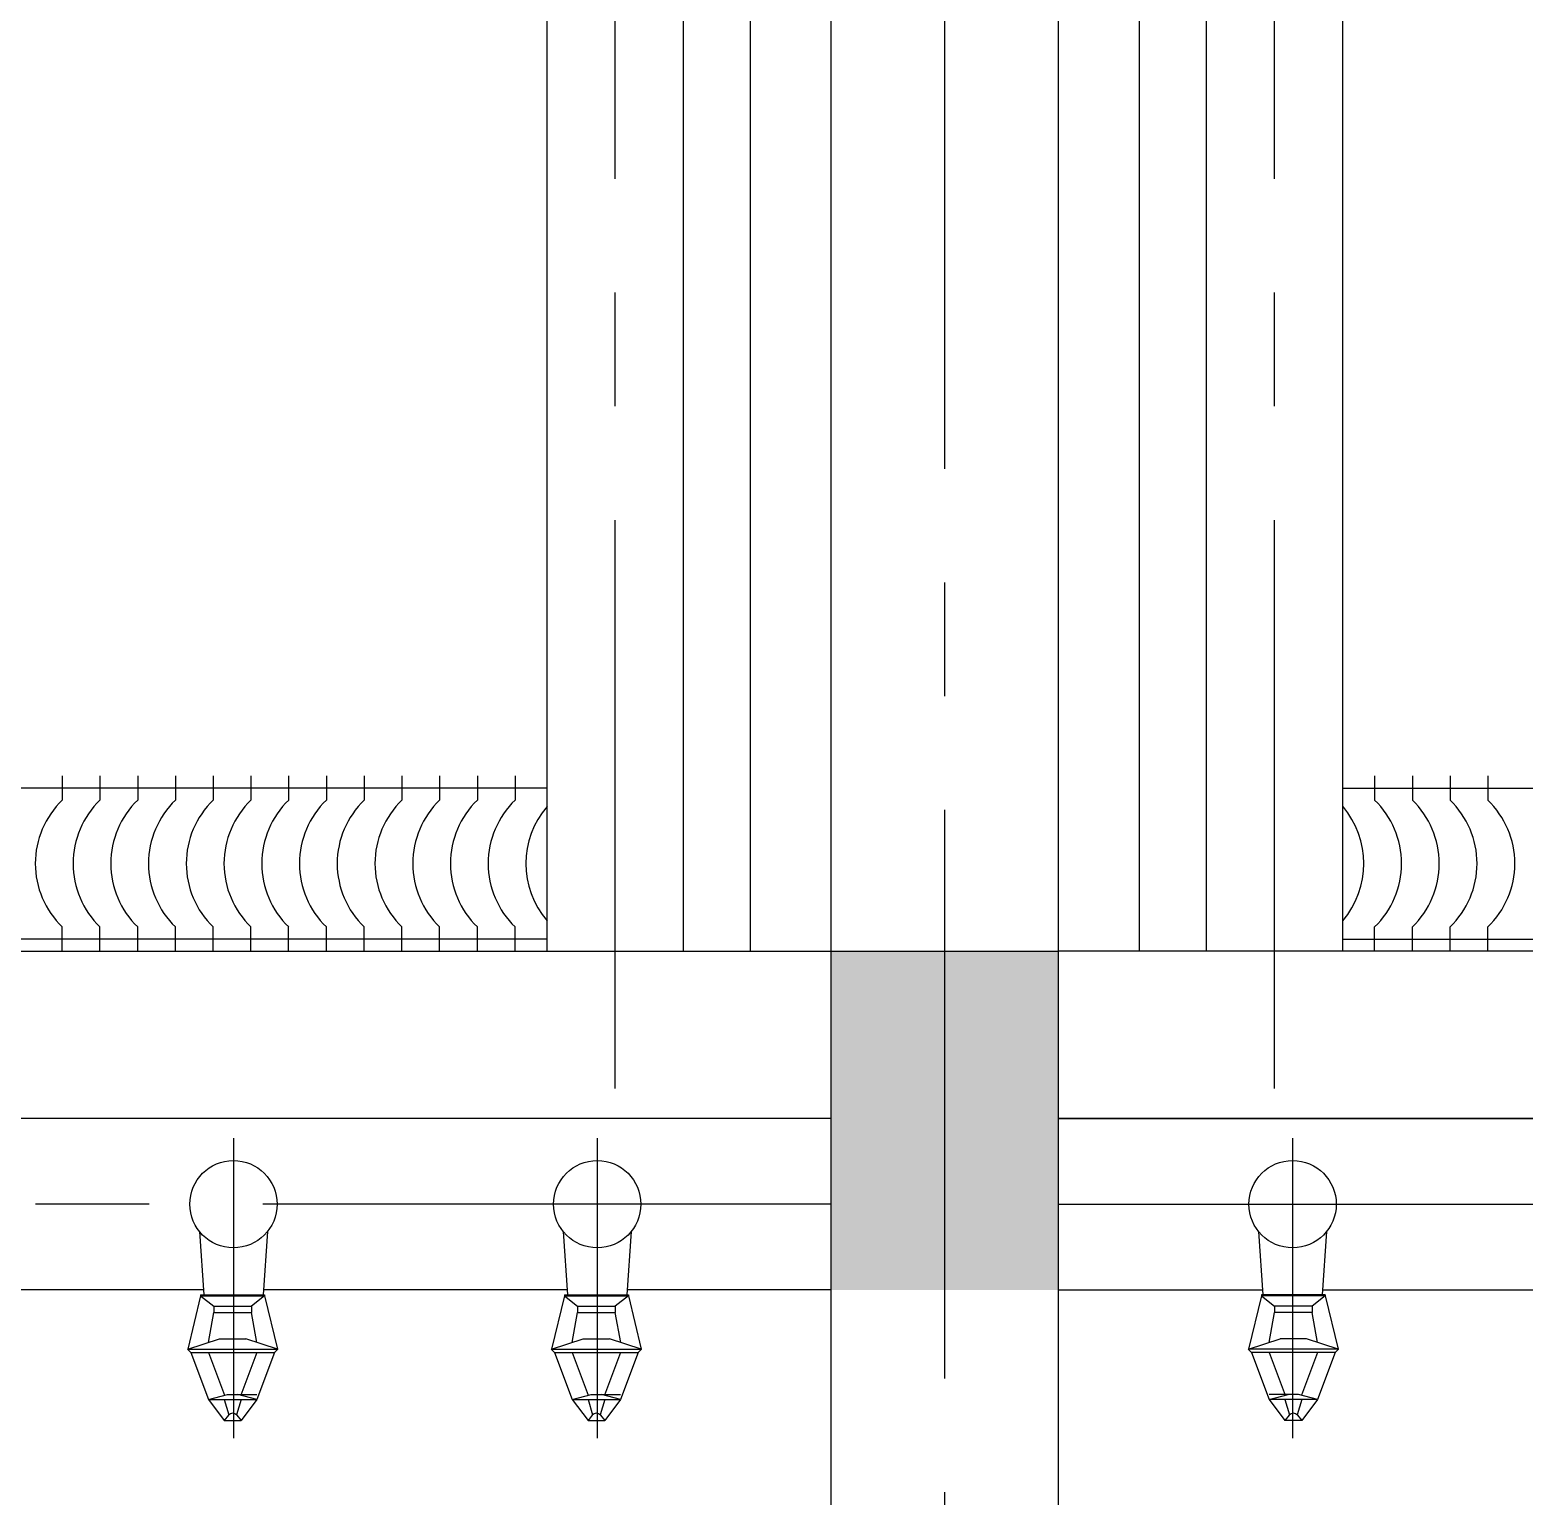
# Model space of a CAD drawing. Extents: x 1427168 to 1936200, y 1176778 to 1377202.
# Drawn here: x 1637118 to 1640404, y 1356997 to 1360221 of the extents above; entities that cross this region are included whole.
import ezdxf
from ezdxf.lldxf.tags import DXFTag

# ---------------------------------------------------------------- set-up
doc = ezdxf.new("R2010")
doc.units = 0
doc.header["$LTSCALE"] = 1000
doc.header["$MEASUREMENT"] = 0
doc.linetypes.add('CENTER', pattern=[2, 1.25, -0.25, 0.25, -0.25])
doc.linetypes.add('DOTE', pattern=[2.42, 2, -0.2, 0.02, -0.2])
doc.layers.get('0').update_dxf_attribs({"linetype": 'CONTINUOUS'})
for name, color, linetype in [('01粗实线层', 7, 'CONTINUOUS'), ('5剖面线层', 2, 'CONTINUOUS'), ('DOTE', 1, 'DOTE'), ('中心线', 1, 'ACAD_ISO04W100')]:
    doc.layers.add(name, color=color, linetype=linetype)
tags = doc.linetypes.add('ACAD_ISO04W100', pattern=[30, 24, -3, 0, -3]).pattern_tags.tags
tags[10:11] = [DXFTag(74, 4), DXFTag(75, 0), DXFTag(340, '0'), DXFTag(46, 1.0), DXFTag(50, 0.0), DXFTag(44, 0.0), DXFTag(45, 0.0)]
tags[8:9] = [DXFTag(74, 4), DXFTag(75, 0), DXFTag(340, '0'), DXFTag(46, 1.0), DXFTag(50, 0.0), DXFTag(44, 0.0), DXFTag(45, 0.0)]
tags[6:7] = [DXFTag(74, 4), DXFTag(75, 0), DXFTag(340, '0'), DXFTag(46, 1.0), DXFTag(50, 0.0), DXFTag(44, 0.0), DXFTag(45, 0.0)]
tags[4:5] = [DXFTag(74, 4), DXFTag(75, 0), DXFTag(340, '0'), DXFTag(46, 1.0), DXFTag(50, 0.0), DXFTag(44, 0.0), DXFTag(45, 0.0)]

msp = doc.modelspace()

# ---------------------------------------------------------------- hatches: boundary and pattern name
at = {"layer": '5剖面线层'}
h = msp.add_hatch(color=7, dxfattribs=at)
h.paths.add_polyline_path([(1639003, 1358195), (1638880.3, 1358195), (1638880.3, 1357450.2), (1639003, 1357450.2)])
h.paths.add_polyline_path([(1639130.3, 1358195), (1639003, 1358195), (1639003, 1357450.2), (1639130.3, 1357450.2)])
h.paths.add_polyline_path([(1639380.3, 1358195), (1639130.3, 1358195), (1639130.3, 1357450.2), (1639380.3, 1357450.2)])

# ---------------------------------------------------------------- linework, layer by layer
at = {"color": 4}
msp.add_line((1639967, 1357439.4), (1639967, 1357437.1), dxfattribs=at)
at = {"layer": '01粗实线层', "color": 0}
for p, q in [((1638255.3, 1359444.7), (1638255.3, 1361355.7)), ((1638555.3, 1359444.8), (1638555.3, 1361355.7)), ((1638702.7, 1358195), (1638702.7, 1361355.7)), ((1638880.3, 1345255.7), (1638880.3, 1361355.7)), ((1639380.3, 1345255.7), (1639380.3, 1361355.7)), ((1639558, 1358195), (1639558, 1361355.7)), ((1639705.3, 1361355.7), (1639705.3, 1358195)), ((1640005.3, 1358195), (1640005.3, 1361355.7)), ((1638255.3, 1358195), (1638255.3, 1359444.7)), ((1638555.3, 1358195), (1638555.3, 1359444.8)), ((1637189.1, 1358580.5), (1637189.1, 1358527.2)), ((1637272.1, 1358580.5), (1637272.1, 1358527.2)), ((1637355.1, 1358580.5), (1637355.1, 1358527.2)), ((1637438.1, 1358580.5), (1637438.1, 1358527.2)), ((1637521.1, 1358580.5), (1637521.1, 1358527.2)), ((1637604.1, 1358580.5), (1637604.1, 1358527.2)), ((1637687.1, 1358580.5), (1637687.1, 1358527.2)), ((1637770.1, 1358580.5), (1637770.1, 1358527.2)), ((1637853.1, 1358580.5), (1637853.1, 1358527.2)), ((1637936.1, 1358580.5), (1637936.1, 1358527.2)), ((1638019.1, 1358580.5), (1638019.1, 1358527.2)), ((1638102.1, 1358580.5), (1638102.1, 1358527.2)), ((1638185.1, 1358580.5), (1638185.1, 1358527.2)), ((1640075.5, 1358580.5), (1640075.5, 1358527.2)), ((1640158.5, 1358580.5), (1640158.5, 1358527.2)), ((1640241.5, 1358580.5), (1640241.5, 1358527.2)), ((1640324.5, 1358580.5), (1640324.5, 1358527.2)), ((1638255.3, 1358553.9), (1630380.3, 1358553.9)), ((1640005.3, 1358553.9), (1647880.3, 1358553.9)), ((1638255.3, 1358221.7), (1630380.3, 1358221.7)), ((1637189.1, 1358195), (1637189.1, 1358248.3)), ((1637272.1, 1358195), (1637272.1, 1358248.3)), ((1637355.1, 1358195), (1637355.1, 1358248.3)), ((1637438.1, 1358195), (1637438.1, 1358248.3)), ((1637521.1, 1358195), (1637521.1, 1358248.3)), ((1637604.1, 1358195), (1637604.1, 1358248.3)), ((1637687.1, 1358195), (1637687.1, 1358248.3)), ((1637770.1, 1358195), (1637770.1, 1358248.3)), ((1637853.1, 1358195), (1637853.1, 1358248.3)), ((1637936.1, 1358195), (1637936.1, 1358248.3)), ((1638019.1, 1358195), (1638019.1, 1358248.3)), ((1638102.1, 1358195), (1638102.1, 1358248.3)), ((1638185.1, 1358195), (1638185.1, 1358248.3)), ((1640005.3, 1358221.7), (1647880.3, 1358221.7)), ((1640075.5, 1358195), (1640075.5, 1358248.3)), ((1640158.5, 1358195), (1640158.5, 1358248.3)), ((1640241.5, 1358195), (1640241.5, 1358248.3)), ((1640324.5, 1358195), (1640324.5, 1358248.3)), ((1630380.3, 1358195), (1638880.3, 1358195)), ((1638880.3, 1358195), (1639380.3, 1358195)), ((1647880.3, 1358195), (1639380.3, 1358195)), ((1638880.3, 1357827.2), (1630380.3, 1357827.2)), ((1647880.3, 1357827.2), (1639380.3, 1357827.2)), ((1639380.3, 1357827.2), (1642460.3, 1357827.2)), ((1637490.9, 1357578.5), (1637500.6, 1357439.4)), ((1637640.5, 1357578.5), (1637630.8, 1357439.4)), ((1638290.9, 1357578.5), (1638300.6, 1357439.4)), ((1638440.5, 1357578.5), (1638430.8, 1357439.4)), ((1639820.2, 1357578.5), (1639829.8, 1357439.4)), ((1639969.7, 1357578.5), (1639960.1, 1357439.4)), ((1637499.8, 1357450.2), (1636831.6, 1357450.2)), ((1637493.6, 1357437.1), (1637465.5, 1357319.6)), ((1637493.6, 1357439.4), (1637493.6, 1357437.1)), ((1637493.6, 1357439.4), (1637634.2, 1357439.4)), ((1637493.6, 1357437.1), (1637522.5, 1357414.1)), ((1637493.6, 1357437.1), (1637634.2, 1357437.1)), ((1637634.2, 1357437.1), (1637605.4, 1357414.1)), ((1638299.8, 1357450.2), (1637631.6, 1357450.2)), ((1637634.2, 1357439.4), (1637634.2, 1357437.1)), ((1637634.2, 1357437.1), (1637662.4, 1357319.6)), ((1638293.6, 1357437.1), (1638265.5, 1357319.6)), ((1638293.6, 1357439.4), (1638293.6, 1357437.1)), ((1638293.6, 1357439.4), (1638434.2, 1357439.4)), ((1638293.6, 1357437.1), (1638322.5, 1357414.1)), ((1638293.6, 1357437.1), (1638434.2, 1357437.1)), ((1638434.2, 1357437.1), (1638405.4, 1357414.1)), ((1638880.3, 1357450.2), (1638431.6, 1357450.2)), ((1638434.2, 1357439.4), (1638434.2, 1357437.1)), ((1638434.2, 1357437.1), (1638462.4, 1357319.6)), ((1639380.3, 1357450.2), (1639829.1, 1357450.2)), ((1639826.4, 1357437.1), (1639798.2, 1357319.6)), ((1639826.4, 1357439.4), (1639826.4, 1357437.1)), ((1639967, 1357439.4), (1639826.4, 1357439.4)), ((1639826.4, 1357437.1), (1639855.2, 1357414.1)), ((1639967, 1357437.1), (1639826.4, 1357437.1)), ((1639967, 1357437.1), (1639938.2, 1357414.1)), ((1639960.8, 1357450.2), (1640629.1, 1357450.2)), ((1639967, 1357437.1), (1639995.2, 1357319.6)), ((1637510.5, 1357334.5), (1637522.5, 1357400.3)), ((1637522.5, 1357414.1), (1637522.5, 1357400.3)), ((1637522.5, 1357414.1), (1637605.4, 1357414.1)), ((1637522.5, 1357400.3), (1637605.4, 1357400.3)), ((1637605.4, 1357414.1), (1637605.4, 1357400.3)), ((1637617.3, 1357334.5), (1637605.4, 1357400.3)), ((1638310.5, 1357334.5), (1638322.5, 1357400.3)), ((1638322.5, 1357414.1), (1638322.5, 1357400.3)), ((1638322.5, 1357414.1), (1638405.4, 1357414.1)), ((1638322.5, 1357400.3), (1638405.4, 1357400.3)), ((1638405.4, 1357414.1), (1638405.4, 1357400.3)), ((1638417.3, 1357334.5), (1638405.4, 1357400.3)), ((1639843.3, 1357334.5), (1639855.2, 1357400.3)), ((1639855.2, 1357414.1), (1639855.2, 1357400.3)), ((1639938.2, 1357414.1), (1639855.2, 1357414.1)), ((1639938.2, 1357400.3), (1639855.2, 1357400.3)), ((1639938.2, 1357414.1), (1639938.2, 1357400.3)), ((1639950.1, 1357334.5), (1639938.2, 1357400.3)), ((1637465.5, 1357319.6), (1637535.1, 1357342.6)), ((1637535.1, 1357342.6), (1637592.7, 1357342.6)), ((1637662.4, 1357319.6), (1637592.7, 1357342.6)), ((1638265.5, 1357319.6), (1638335.1, 1357342.6)), ((1638335.1, 1357342.6), (1638392.7, 1357342.6)), ((1638462.4, 1357319.6), (1638392.7, 1357342.6)), ((1639798.2, 1357319.6), (1639867.9, 1357342.6)), ((1639925.5, 1357342.6), (1639867.9, 1357342.6)), ((1639995.2, 1357319.6), (1639925.5, 1357342.6)), ((1637464.8, 1357319.6), (1637663, 1357319.6)), ((1637464.8, 1357319.6), (1637471.8, 1357312.7)), ((1637471.8, 1357312.7), (1637510.9, 1357209)), ((1637471.8, 1357312.7), (1637656.1, 1357312.7)), ((1637510.9, 1357312.7), (1637546, 1357218.7)), ((1637616.9, 1357312.7), (1637581.9, 1357218.7)), ((1637656.1, 1357312.7), (1637616.9, 1357209)), ((1637663, 1357319.6), (1637656.1, 1357312.7)), ((1638264.8, 1357319.6), (1638463, 1357319.6)), ((1638264.8, 1357319.6), (1638271.8, 1357312.7)), ((1638271.8, 1357312.7), (1638310.9, 1357209)), ((1638271.8, 1357312.7), (1638456.1, 1357312.7)), ((1638310.9, 1357312.7), (1638346, 1357218.7)), ((1638416.9, 1357312.7), (1638381.9, 1357218.7)), ((1638456.1, 1357312.7), (1638416.9, 1357209)), ((1638463, 1357319.6), (1638456.1, 1357312.7)), ((1639995.8, 1357319.6), (1639797.6, 1357319.6)), ((1639797.6, 1357319.6), (1639804.5, 1357312.7)), ((1639804.5, 1357312.7), (1639843.7, 1357209)), ((1639988.9, 1357312.7), (1639804.5, 1357312.7)), ((1639843.7, 1357312.7), (1639878.8, 1357218.7)), ((1639949.7, 1357312.7), (1639914.7, 1357218.7)), ((1639988.9, 1357312.7), (1639949.7, 1357209)), ((1639995.8, 1357319.6), (1639988.9, 1357312.7)), ((1637510.9, 1357209), (1637552.4, 1357220.5)), ((1637510.9, 1357209), (1637545.5, 1357162.9)), ((1637510.9, 1357209), (1637616.9, 1357209)), ((1637545.5, 1357209), (1637555.6, 1357175.4)), ((1637552.4, 1357220.5), (1637616.9, 1357220.5)), ((1637582.4, 1357209), (1637572.3, 1357175.4)), ((1637616.9, 1357209), (1637575.5, 1357220.5)), ((1637616.9, 1357209), (1637582.4, 1357162.9)), ((1638310.9, 1357209), (1638352.4, 1357220.5)), ((1638310.9, 1357209), (1638345.5, 1357162.9)), ((1638310.9, 1357209), (1638416.9, 1357209)), ((1638345.5, 1357209), (1638355.6, 1357175.4)), ((1638352.4, 1357220.5), (1638416.9, 1357220.5)), ((1638382.4, 1357209), (1638372.3, 1357175.4)), ((1638416.9, 1357209), (1638375.5, 1357220.5)), ((1638416.9, 1357209), (1638382.4, 1357162.9)), ((1639908.2, 1357220.5), (1639843.7, 1357220.5)), ((1639843.7, 1357209), (1639885.2, 1357220.5)), ((1639949.7, 1357209), (1639843.7, 1357209)), ((1639843.7, 1357209), (1639878.3, 1357162.9)), ((1639878.3, 1357209), (1639888.3, 1357175.4)), ((1639915.1, 1357209), (1639905.1, 1357175.4)), ((1639949.7, 1357209), (1639908.2, 1357220.5)), ((1639949.7, 1357209), (1639915.1, 1357162.9)), ((1637554.9, 1357174.7), (1637545.5, 1357162.9)), ((1637572.9, 1357174.7), (1637582.4, 1357162.9)), ((1638354.9, 1357174.7), (1638345.5, 1357162.9)), ((1638372.9, 1357174.7), (1638382.4, 1357162.9)), ((1639887.7, 1357174.7), (1639878.3, 1357162.9)), ((1639905.7, 1357174.7), (1639915.1, 1357162.9)), ((1637545.5, 1357162.9), (1637582.4, 1357162.9)), ((1638345.5, 1357162.9), (1638382.4, 1357162.9)), ((1639915.1, 1357162.9), (1639878.3, 1357162.9))]:
    msp.add_line(p, q, dxfattribs=at)
for centre in [(1637565.7, 1357638.7), (1638365.7, 1357638.7), (1639895, 1357638.7)]:
    msp.add_circle(centre, 96, dxfattribs=at)
for centre, radius, start, end in [((1637323.6, 1358387.8), 193.7, 133.9592, 226.0408), ((1637406.6, 1358387.8), 193.7, 133.9592, 226.0408), ((1637489.6, 1358387.8), 193.7, 133.9592, 226.0408), ((1637572.6, 1358387.8), 193.7, 133.9592, 226.0408), ((1637655.6, 1358387.8), 193.7, 133.9592, 226.0408), ((1637738.6, 1358387.8), 193.7, 133.9592, 226.0408), ((1637821.6, 1358387.8), 193.7, 133.9592, 226.0408), ((1637904.6, 1358387.8), 193.7, 133.9592, 226.0408), ((1637987.6, 1358387.8), 193.7, 133.9592, 226.0408), ((1638070.6, 1358387.8), 193.7, 133.9592, 226.0408), ((1638153.6, 1358387.8), 193.7, 133.9592, 226.0408), ((1638236.6, 1358387.8), 193.7, 133.9592, 226.0408), ((1638319.6, 1358387.8), 193.7, 133.9592, 226.0408), ((1638402.6, 1358387.8), 193.7, 139.4886, 220.5114), ((1639858, 1358387.8), 193.7, 319.4876, 40.5124), ((1639941, 1358387.8), 193.7, 313.9592, 46.0408), ((1640024, 1358387.8), 193.7, 313.9592, 46.0408), ((1640107, 1358387.8), 193.7, 313.9592, 46.0408), ((1640190, 1358387.8), 193.7, 313.9592, 46.0408), ((1637563.9, 1357167.5), 11.5, 38.6598, 141.3402), ((1638363.9, 1357167.5), 11.5, 38.6598, 141.3402), ((1639896.7, 1357167.5), 11.5, 38.6598, 141.3402)]:
    msp.add_arc(centre, radius, start, end, dxfattribs=at)
at = {"layer": 'DOTE', "linetype": 'CENTER'}
for p, q in [((1639130.3, 1345255.7), (1639130.3, 1366789.5)), ((1638405.3, 1357893.3), (1638405.3, 1361355.7)), ((1639855.3, 1357893.3), (1639855.3, 1361355.7)), ((1638880.3, 1357638.7), (1630426, 1357638.7)), ((1639380.3, 1357638.7), (1647834.7, 1357638.7))]:
    msp.add_line(p, q, dxfattribs=at)
at = {"layer": '中心线', "ltscale": 50}
for p, q in [((1637565.7, 1357783.6), (1637565.7, 1357124.5)), ((1638365.7, 1357783.6), (1638365.7, 1357124.5)), ((1639895, 1357783.6), (1639895, 1357124.5))]:
    msp.add_line(p, q, dxfattribs=at)

doc.saveas('drawing.dxf')
